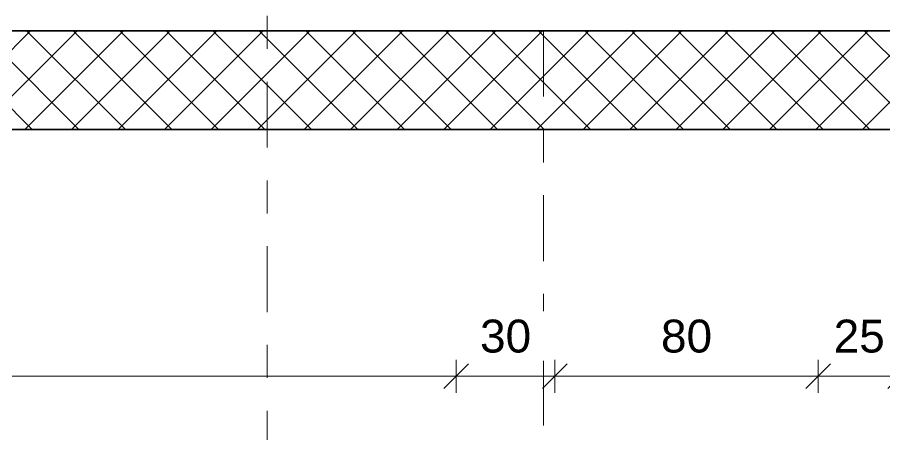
# Model space of a CAD drawing. Header units: metres. Extents: x -86 to 44, y -23 to 39.
# Drawn here: x -28.177 to -25.541, y 30.174 to 31.442 of the extents above; entities that cross this region are included whole.
import ezdxf

# ---------------------------------------------------------------- set-up
doc = ezdxf.new("R2010")
doc.units = ezdxf.units.M
doc.linetypes.add('_Rasterlinie_', pattern=[0.375, 0.2, -0.05, 0.075, -0.05])
for name, color, linetype, lineweight in [('A-____-____-DIMS', 7, 'Continuous', 5), ('A-____-____-DIMS-50', 7, 'Continuous', 5), ('A-WALL-____-MCUT', 7, 'Continuous', 35), ('A-WALL-____-PATT', 7, 'Continuous', 35), ('S-GRID-____-OTLN', 7, 'Continuous', 5)]:
    doc.layers.add(name, color=color, linetype=linetype, lineweight=lineweight)
doc.styles.add('Arial_1', font='arial.ttf', dxfattribs={"height": 0.1})
doc.dimstyles.new('SUB_Rohbau_fein', dxfattribs={"dimscale": 0.3048, "dimtxt": 0.102026, "dimasz": 0.246063, "dimexe": 0.164042, "dimexo": 0.0625, "dimgap": 0.123031, "dimtad": 1, "dimdec": 1, "dimlfac": 100, "dimrnd": 0.5, "dimdsep": 46, "dimtxsty": 'Arial_1', "dimblk1": 'OBLIQUE', "dimblk2": 'OBLIQUE', "dimsah": 1, "dimcen": 0.09, "dimazin": 0, "dimtfac": 1, "dimtdec": 4, "dimtix": 1, "dimtmove": 0, "dimatfit": 3, "dimfxl": 0.164042, "dimfxlon": 1, "dimtvp": 1, "dimtfill": 1, "dimtolj": 1, "dimtzin": 0, "dimarcsym": 2})
doc.dimstyles.new('SUB_Rohbau_fein_1', dxfattribs={"dimscale": 0.3048, "dimtxt": 0.102026, "dimasz": 0.246063, "dimexe": 0.164042, "dimexo": 0.0625, "dimgap": 0.123031, "dimtad": 1, "dimrnd": 0.005, "dimzin": 0, "dimdsep": 46, "dimtxsty": 'Arial_1', "dimblk1": 'OBLIQUE', "dimblk2": 'OBLIQUE', "dimsah": 1, "dimcen": 0.09, "dimazin": 0, "dimtfac": 1, "dimtdec": 4, "dimtix": 1, "dimtmove": 0, "dimatfit": 3, "dimfxl": 0.164042, "dimfxlon": 1, "dimtvp": 1, "dimtfill": 1, "dimtolj": 1, "dimtzin": 0, "dimarcsym": 2})

# ---------------------------------------------------------------- blocks, each defined once
blk = doc.blocks.new('DIMBLOCK128--01_UG_OK_FFB_AF')
at = {"layer": 'A-____-____-DIMS-50'}
for p, q in [((-32.408, 30.3516), (-32.408, 30.4016)), ((-26.843, 30.3516), (-26.843, 30.4016)), ((-32.408, 30.3516), (-32.3705, 30.3891)), ((-26.843, 30.3516), (-26.8055, 30.3891)), ((-32.408, 30.3516), (-32.4455, 30.3141)), ((-32.408, 30.3516), (-26.843, 30.3516)), ((-32.408, 30.3516), (-32.408, 30.3016)), ((-26.843, 30.3516), (-26.8805, 30.3141)), ((-26.843, 30.3516), (-26.843, 30.3016))]:
    blk.add_line(p, q, dxfattribs=at)
at = {"layer": 'A-____-____-DIMS-50', "color": 0, "insert": (-29.7872, 30.5236), "char_height": 0.1, "width": 0.388091, "attachment_point": 1, "line_spacing_factor": 0.941778, "style": 'Arial_1', "bg_fill": 3, "box_fill_scale": 1.25, "bg_fill_color": 256, "bg_fill_true_color": 13158600, "bg_fill_transparency": 0}
blk.add_mtext('5.56\\A2\\H0.5x;\\S5^  ;\\H2x;', dxfattribs=at)
blk = doc.blocks.new('_Oblique')
at = {"color": 0, "linetype": 'ByBlock', "lineweight": -2}
blk.add_line((-0.5, -0.5), (0.5, 0.5), dxfattribs=at)
blk = doc.blocks.new('DIMBLOCK129--01_UG_OK_FFB_AF')
at = {"layer": 'A-____-____-DIMS-50'}
for p, q in [((-26.843, 30.3516), (-26.843, 30.4016)), ((-26.543, 30.3516), (-26.543, 30.4016)), ((-26.843, 30.3516), (-26.8055, 30.3891)), ((-26.543, 30.3516), (-26.5055, 30.3891)), ((-26.843, 30.3516), (-26.8805, 30.3141)), ((-26.843, 30.3516), (-26.543, 30.3516)), ((-26.843, 30.3516), (-26.843, 30.3016)), ((-26.543, 30.3516), (-26.5805, 30.3141)), ((-26.543, 30.3516), (-26.543, 30.3016))]:
    blk.add_line(p, q, dxfattribs=at)
at = {"layer": 'A-____-____-DIMS-50', "color": 0, "insert": (-26.7706, 30.5236), "char_height": 0.1, "width": 0.186088, "attachment_point": 1, "line_spacing_factor": 0.941778, "style": 'Arial_1', "bg_fill": 3, "box_fill_scale": 1.25, "bg_fill_color": 256, "bg_fill_true_color": 13158600, "bg_fill_transparency": 0}
blk.add_mtext('30', dxfattribs=at)
blk = doc.blocks.new('DIMBLOCK130--01_UG_OK_FFB_AF')
at = {"layer": 'A-____-____-DIMS-50'}
for p, q in [((-26.543, 30.3516), (-26.543, 30.4016)), ((-25.743, 30.3516), (-25.743, 30.4016)), ((-26.543, 30.3516), (-26.5055, 30.3891)), ((-25.743, 30.3516), (-25.7055, 30.3891)), ((-26.543, 30.3516), (-26.5805, 30.3141)), ((-26.543, 30.3516), (-25.743, 30.3516)), ((-26.543, 30.3516), (-26.543, 30.3016)), ((-25.743, 30.3516), (-25.7805, 30.3141)), ((-25.743, 30.3516), (-25.743, 30.3016))]:
    blk.add_line(p, q, dxfattribs=at)
at = {"layer": 'A-____-____-DIMS-50', "color": 0, "insert": (-26.2206, 30.5236), "char_height": 0.1, "width": 0.186088, "attachment_point": 1, "line_spacing_factor": 0.941778, "style": 'Arial_1', "bg_fill": 3, "box_fill_scale": 1.25, "bg_fill_color": 256, "bg_fill_true_color": 13158600, "bg_fill_transparency": 0}
blk.add_mtext('80', dxfattribs=at)
blk = doc.blocks.new('DIMBLOCK131--01_UG_OK_FFB_AF')
at = {"layer": 'A-____-____-DIMS-50'}
for p, q in [((-25.743, 30.3516), (-25.743, 30.4016)), ((-25.493, 30.3516), (-25.493, 30.4016)), ((-25.743, 30.3516), (-25.7055, 30.3891)), ((-25.493, 30.3516), (-25.4555, 30.3891)), ((-25.743, 30.3516), (-25.7805, 30.3141)), ((-25.743, 30.3516), (-25.493, 30.3516)), ((-25.743, 30.3516), (-25.743, 30.3016)), ((-25.493, 30.3516), (-25.5305, 30.3141)), ((-25.493, 30.3516), (-25.493, 30.3016))]:
    blk.add_line(p, q, dxfattribs=at)
at = {"layer": 'A-____-____-DIMS-50', "color": 0, "insert": (-25.6956, 30.5236), "char_height": 0.1, "width": 0.186088, "attachment_point": 1, "line_spacing_factor": 0.941778, "style": 'Arial_1', "bg_fill": 3, "box_fill_scale": 1.25, "bg_fill_color": 256, "bg_fill_true_color": 13158600, "bg_fill_transparency": 0}
blk.add_mtext('25', dxfattribs=at)

msp = doc.modelspace()

# ---------------------------------------------------------------- hatches: boundary and pattern name
at = {"layer": 'A-WALL-____-PATT', "lineweight": 9}
h = msp.add_hatch(dxfattribs=at)
h.set_pattern_fill('FP_1', color=256, style=0, pattern_type=2)
h.set_pattern_definition([(45, (0, 0), (-0.07071068, 0.07071068), []), (135, (0, 0), (-0.07071068, -0.07071068), [])])
h.paths.add_polyline_path([(-16.283, 31.1016), (-15.988, 31.1016), (-15.988, 31.4016), (-69.9425, 31.4016), (-70.2151, 31.1016), (-16.4352, 31.1016)])

# ---------------------------------------------------------------- linework, layer by layer
at = {"layer": 'A-WALL-____-MCUT'}
for p, q in [((25.752, 31.4016), (-69.9425, 31.4016)), ((-69.8098, 31.1016), (-16.283, 31.1016))]:
    msp.add_line(p, q, dxfattribs=at)
at = {"layer": 'S-GRID-____-OTLN', "color": 8, "linetype": '_Rasterlinie_', "true_color": 0x808080}
for p, q in [((-26.578, 35.9016), (-26.578, 15.5711)), ((-27.418, -3.9534), (-27.418, 34.9016))]:
    msp.add_line(p, q, dxfattribs=at)

# ---------------------------------------------------------------- next in the draw order: dimensions: what is measured, and where the dimension line sits
at = {"layer": 'A-____-____-DIMS'}
dim = msp.add_linear_dim(base=(-26.843, 30.3516), p1=(-32.408, 30.3016), p2=(-26.843, 30.3016), text='\\A1;5.56\\Q;{\\A1;{\\H0.5x;\\S5^ ;}}', dimstyle='SUB_Rohbau_fein_1', override={"dimpost": '<>', "dimfxl": 5.565}, dxfattribs=at)
dim.commit()
dim.dimension.update_dxf_attribs({"geometry": 'DIMBLOCK128--01_UG_OK_FFB_AF', "text_midpoint": (-29.6255, 30.4401)})

# ---------------------------------------------------------------- next in the draw order: dimensions: what is measured, and where the dimension line sits
dim = msp.add_linear_dim(base=(-26.543, 30.3516), p1=(-26.843, 30.3016), p2=(-26.543, 30.3016), dimstyle='SUB_Rohbau_fein', override={"dimpost": '<>', "dimfxl": 0.3}, dxfattribs=at)
dim.commit()
dim.dimension.update_dxf_attribs({"geometry": 'DIMBLOCK129--01_UG_OK_FFB_AF', "text_midpoint": (-26.693, 30.4401)})

# ---------------------------------------------------------------- next in the draw order: dimensions: what is measured, and where the dimension line sits
dim = msp.add_linear_dim(base=(-25.743, 30.3516), p1=(-26.543, 30.3016), p2=(-25.743, 30.3016), dimstyle='SUB_Rohbau_fein', override={"dimpost": '<>', "dimfxl": 0.8}, dxfattribs=at)
dim.commit()
dim.dimension.update_dxf_attribs({"geometry": 'DIMBLOCK130--01_UG_OK_FFB_AF', "text_midpoint": (-26.143, 30.4401)})

# ---------------------------------------------------------------- next in the draw order: dimensions: what is measured, and where the dimension line sits
dim = msp.add_linear_dim(base=(-25.493, 30.3516), p1=(-25.743, 30.3016), p2=(-25.493, 30.3016), dimstyle='SUB_Rohbau_fein', override={"dimpost": '<>', "dimfxl": 0.25}, dxfattribs=at)
dim.commit()
dim.dimension.update_dxf_attribs({"geometry": 'DIMBLOCK131--01_UG_OK_FFB_AF', "text_midpoint": (-25.618, 30.4401)})

doc.saveas('drawing.dxf')
